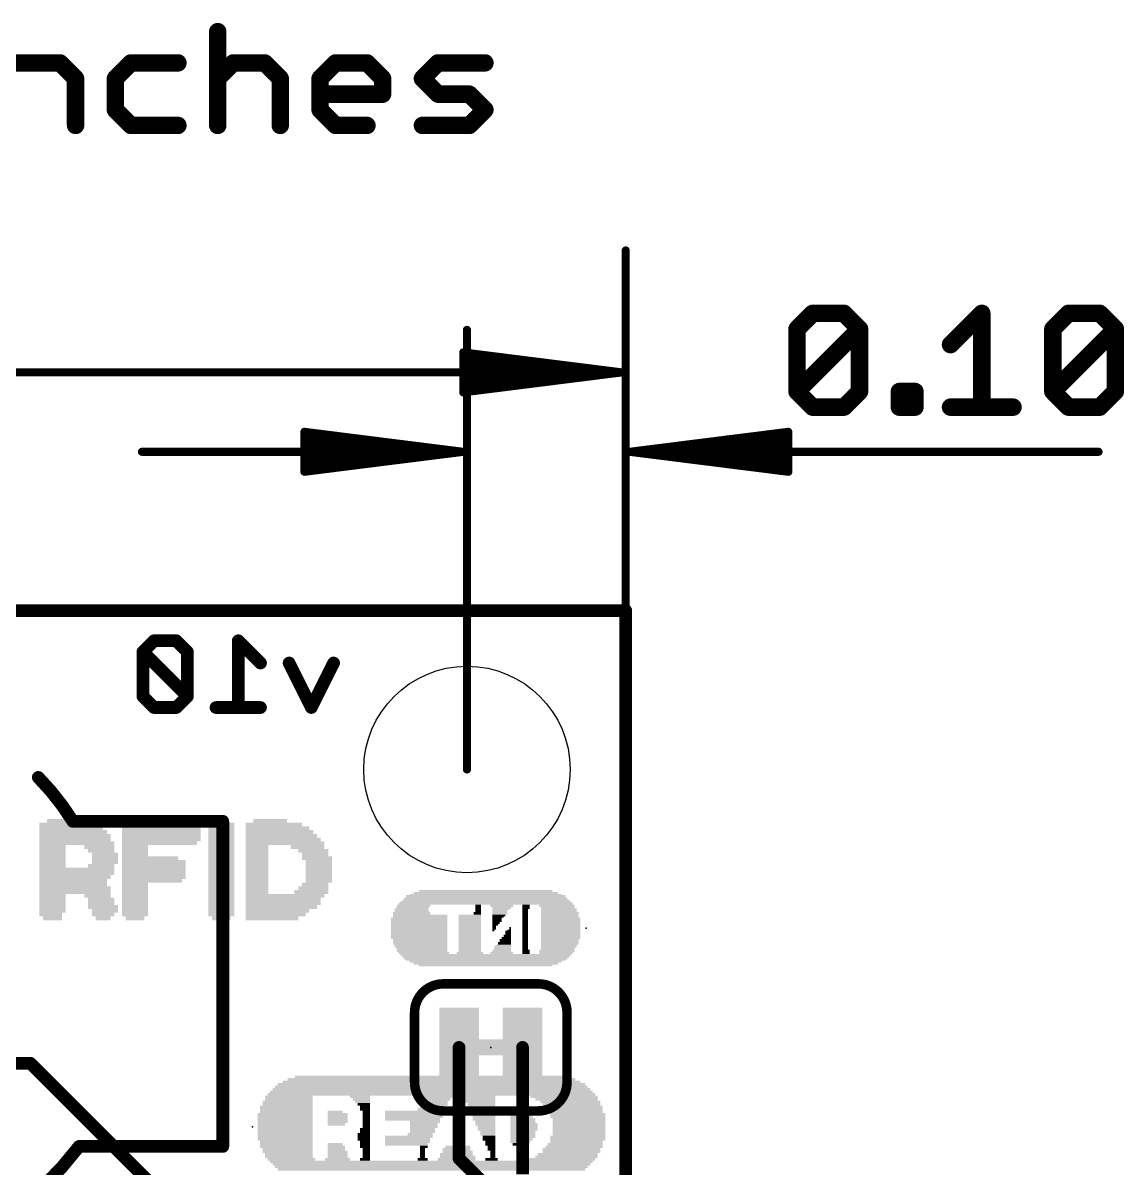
# Model space of a CAD drawing. Extents: x -29 to 78, y -11 to 40.
# Drawn here: x 15.76 to 33.37, y 21.56 to 39.88 of the extents above; entities that cross this region are included whole.
import ezdxf

# ---------------------------------------------------------------- set-up
doc = ezdxf.new("R2010")
doc.units = 0
for name, color, linetype in [('1', 12, 'CONTINUOUS'), ('16', 53, 'CONTINUOUS'), ('20', 53, 'CONTINUOUS'), ('21', 41, 'CONTINUOUS'), ('22', 40, 'CONTINUOUS'), ('23', 53, 'CONTINUOUS'), ('24', 53, 'CONTINUOUS'), ('47', 253, 'CONTINUOUS')]:
    doc.layers.add(name, color=color, linetype=linetype)

# ---------------------------------------------------------------- blocks, each defined once
blk = doc.blocks.new('RECT')
blk.add_solid([(-0.5, -0.5), (0.5, -0.5), (-0.5, 0.5), (0.5, 0.5)])

msp = doc.modelspace()

# ---------------------------------------------------------------- linework, layer by layer
at = {"layer": '1', "const_width": 0.2032}
for points in [[(0, 30.48), (25.4, 30.48)], [(25.4, 30.48), (25.4, 0)], [(15.875, 23.241), (13.927, 23.241)], [(20.066, 19.05), (15.875, 23.241)]]:
    msp.add_lwpolyline(points, dxfattribs=at)
at = {"layer": '1', "const_width": 0.1016}
for points in [[(25.4508, 30.48, 1), (25.3492, 30.48)], [(25.4, 30.4292, 1), (25.4, 30.5308)], [(15.9109, 23.2769, 1), (15.8391, 23.2051)], [(15.875, 23.1902, 1), (15.875, 23.2918)]]:
    msp.add_lwpolyline(points, format="xyb", dxfattribs=at)
at = {"layer": '16', "const_width": 0.2032}
for points in [[(0, 30.48), (25.4, 30.48)], [(25.4, 30.48), (25.4, 0)], [(17.8538, 29.9983), (17.6758, 29.8204)], [(18.2097, 29.9983), (17.8538, 29.9983)], [(18.3876, 29.8204), (18.2097, 29.9983)], [(19.557, 29.6424), (19.2011, 29.9983)], [(19.2011, 29.9983), (19.2011, 28.9306)], [(17.6758, 29.8204), (17.6758, 29.1086)], [(18.3876, 29.1086), (17.6758, 29.8204)], [(18.3876, 29.1086), (18.3876, 29.8204)], [(20.3705, 28.9306), (20.0146, 29.6424)], [(20.7264, 29.6424), (20.3705, 28.9306)], [(17.6758, 29.1086), (17.8538, 28.9306)], [(18.2097, 28.9306), (18.3876, 29.1086)], [(17.8538, 28.9306), (18.2097, 28.9306)], [(19.557, 28.9306), (18.8452, 28.9306)], [(22.733, 23.495), (22.733, 21.717)], [(23.749, 23.495), (23.749, 21.463)], [(22.733, 21.717), (24.257, 20.193)]]:
    msp.add_lwpolyline(points, dxfattribs=at)
at = {"layer": '16', "const_width": 0.1016}
for points in [[(25.4508, 30.48, 1), (25.3492, 30.48)], [(25.4, 30.4292, 1), (25.4, 30.5308)], [(17.8538, 30.0491, 1), (17.8538, 29.9475)], [(17.8897, 29.9624, 1), (17.8178, 30.0342)], [(18.2456, 30.0342, 1), (18.1737, 29.9624)], [(18.2097, 29.9475, 1), (18.2097, 30.0491)], [(19.237, 30.0342, 1), (19.1652, 29.9624)], [(19.2519, 29.9983, 1), (19.1503, 29.9983)], [(17.7266, 29.8204, 1), (17.625, 29.8204)], [(17.7117, 29.8563, 1), (17.6399, 29.7844)], [(17.6399, 29.8563, 1), (17.7117, 29.7844)], [(18.4384, 29.8204, 1), (18.3368, 29.8204)], [(18.3517, 29.7844, 1), (18.4235, 29.8563)], [(19.5211, 29.6065, 1), (19.5929, 29.6783)], [(20.06, 29.6651, 1), (19.9692, 29.6197)], [(20.7718, 29.6197, 1), (20.681, 29.6651)], [(17.7117, 29.1445, 1), (17.6399, 29.0726)], [(17.625, 29.1086, 1), (17.7266, 29.1086)], [(18.3368, 29.1086, 1), (18.4384, 29.1086)], [(18.4235, 29.0726, 1), (18.3517, 29.1445)], [(18.3517, 29.0726, 1), (18.4235, 29.1445)], [(17.8538, 28.9814, 1), (17.8538, 28.8798)], [(17.8178, 28.8947, 1), (17.8897, 28.9665)], [(18.1737, 28.9665, 1), (18.2456, 28.8947)], [(18.2097, 28.8798, 1), (18.2097, 28.9814)], [(18.8452, 28.9814, 1), (18.8452, 28.8798)], [(19.1503, 28.9306, 1), (19.2519, 28.9306)], [(19.557, 28.8798, 1), (19.557, 28.9814)], [(20.3251, 28.9533, 1), (20.4159, 28.9079)], [(20.3251, 28.9079, 1), (20.4159, 28.9533)], [(22.7838, 23.495, 1), (22.6822, 23.495)], [(23.7998, 23.495, 1), (23.6982, 23.495)], [(22.7689, 21.7529, 1), (22.6971, 21.6811)], [(22.6822, 21.717, 1), (22.7838, 21.717)]]:
    msp.add_lwpolyline(points, format="xyb", dxfattribs=at)
at = {"layer": '20', "const_width": 0.2032}
for points in [[(0, 30.48), (25.4, 30.48)], [(25.4, 30.48), (25.4, 0)]]:
    msp.add_lwpolyline(points, dxfattribs=at)
at = {"layer": '20', "const_width": 0.1016}
for points in [[(25.4508, 30.48, 1), (25.3492, 30.48)], [(25.4, 30.4292, 1), (25.4, 30.5308)]]:
    msp.add_lwpolyline(points, format="xyb", dxfattribs=at)
at = {"layer": '20'}
msp.add_circle((22.86, 27.94), 1.651, dxfattribs=at)
at = {"layer": '22'}
for points, const_width in [([(16.554, 27.111, 0.0564), (16.002, 27.813)], 0.2032), ([(16.0381, 27.8487, 1), (15.9659, 27.7773)], 0.1016), ([(16.554, 27.1618, 1), (16.554, 27.0602)], 0.1016), ([(16.5108, 27.0843, 1), (16.5972, 27.1377)], 0.1016), ([(19.0048, 27.111, 1), (18.9032, 27.111)], 0.1016), ([(18.954, 27.0602, 1), (18.954, 27.1618)], 0.1016), ([(22.479, 24.511, 0.4142), (22.0218, 24.0538)], 0.1524), ([(22.479, 24.5491, 1), (22.479, 24.4729)], 0.0762), ([(22.479, 24.4729, 1), (22.479, 24.5491)], 0.0762), ([(24.4602, 24.0538, 0.4142), (24.003, 24.511)], 0.1524), ([(24.003, 24.5491, 1), (24.003, 24.4729)], 0.0762), ([(24.003, 24.4729, 1), (24.003, 24.5491)], 0.0762), ([(22.0599, 24.0538, 1), (21.9837, 24.0538)], 0.0762), ([(21.9837, 24.0538, 1), (22.0599, 24.0538)], 0.0762), ([(24.4983, 24.0538, 1), (24.4221, 24.0538)], 0.0762), ([(24.4221, 24.0538, 1), (24.4983, 24.0538)], 0.0762), ([(22.0218, 22.9362, 0.4142), (22.479, 22.479)], 0.1524), ([(22.0599, 22.9362, 1), (21.9837, 22.9362)], 0.0762), ([(21.9837, 22.9362, 1), (22.0599, 22.9362)], 0.0762), ([(24.003, 22.479, 0.4142), (24.4602, 22.9362)], 0.1524), ([(24.4983, 22.9362, 1), (24.4221, 22.9362)], 0.0762), ([(24.4221, 22.9362, 1), (24.4983, 22.9362)], 0.0762), ([(22.479, 22.5171, 1), (22.479, 22.4409)], 0.0762), ([(22.479, 22.4409, 1), (22.479, 22.5171)], 0.0762), ([(24.003, 22.5171, 1), (24.003, 22.4409)], 0.0762), ([(24.003, 22.4409, 1), (24.003, 22.5171)], 0.0762), ([(14.554, 20.311, 0.1388), (16.654, 21.911)], 0.2032), ([(16.654, 21.9618, 1), (16.654, 21.8602)], 0.1016), ([(16.6946, 21.8805, 1), (16.6134, 21.9415)], 0.1016), ([(18.954, 21.8602, 1), (18.954, 21.9618)], 0.1016), ([(18.9032, 21.911, 1), (19.0048, 21.911)], 0.1016)]:
    msp.add_lwpolyline(points, format="xyb", dxfattribs=dict(at, const_width=const_width))
for points, const_width in [([(18.954, 27.111), (16.554, 27.111)], 0.2032), ([(18.954, 27.111), (18.954, 21.911)], 0.2032), ([(24.003, 24.511), (22.479, 24.511)], 0.1524), ([(22.0218, 24.0538), (22.0218, 22.9362)], 0.1524), ([(24.4602, 24.0538), (24.4602, 22.9362)], 0.1524), ([(22.479, 22.479), (24.003, 22.479)], 0.1524), ([(18.954, 21.911), (16.654, 21.911)], 0.2032)]:
    msp.add_lwpolyline(points, dxfattribs=dict(at, const_width=const_width))
at = {"layer": '23'}
for p in [(22.86, 27.94), (19.431, 22.225)]:
    msp.add_point(p, dxfattribs=at)
at = {"layer": '24'}
for p in [(24.765, 25.4), (23.241, 23.495)]:
    msp.add_point(p, dxfattribs=at)
at = {"layer": '47'}
for points, const_width in [([(18.8727, 39.7396), (18.8727, 38.2397)], 0.2794), ([(15.5984, 39.2396), (16.3483, 39.2396)], 0.2794), ([(16.3483, 39.2396), (16.5983, 38.9896)], 0.2794), ([(17.4855, 39.2396), (17.2355, 38.9896)], 0.2794), ([(18.2355, 39.2396), (17.4855, 39.2396)], 0.2794), ([(18.8727, 38.9896), (19.1227, 39.2396)], 0.2794), ([(19.1227, 39.2396), (19.6226, 39.2396)], 0.2794), ([(19.6226, 39.2396), (19.8726, 38.9896)], 0.2794), ([(20.5099, 38.9896), (20.7598, 39.2396)], 0.2794), ([(20.7598, 39.2396), (21.2598, 39.2396)], 0.2794), ([(21.2598, 39.2396), (21.5098, 38.9896)], 0.2794), ([(22.147, 38.9896), (22.397, 39.2396)], 0.2794), ([(22.397, 39.2396), (23.1469, 39.2396)], 0.2794), ([(16.5983, 38.9896), (16.5983, 38.2397)], 0.2794), ([(17.2355, 38.9896), (17.2355, 38.4897)], 0.2794), ([(19.8726, 38.9896), (19.8726, 38.2397)], 0.2794), ([(20.5099, 38.4897), (20.5099, 38.9896)], 0.2794), ([(21.5098, 38.9896), (21.5098, 38.7397)], 0.2794), ([(22.397, 38.7397), (22.147, 38.9896)], 0.2794), ([(21.5098, 38.7397), (20.5099, 38.7397)], 0.2794), ([(22.897, 38.7397), (22.397, 38.7397)], 0.2794), ([(23.1469, 38.4897), (22.897, 38.7397)], 0.2794), ([(17.2355, 38.4897), (17.4855, 38.2397)], 0.2794), ([(20.7598, 38.2397), (20.5099, 38.4897)], 0.2794), ([(22.897, 38.2397), (23.1469, 38.4897)], 0.2794), ([(17.4855, 38.2397), (18.2355, 38.2397)], 0.2794), ([(21.2598, 38.2397), (20.7598, 38.2397)], 0.2794), ([(22.147, 38.2397), (22.897, 38.2397)], 0.2794), ([(25.4, 30.48), (25.4, 36.24)], 0.13), ([(28.1397, 34.9841), (28.3897, 35.2341)], 0.2794), ([(28.3897, 35.2341), (28.8896, 35.2341)], 0.2794), ([(28.8896, 35.2341), (29.1396, 34.9841)], 0.2794), ([(30.5954, 34.7341), (31.0954, 35.2341)], 0.2794), ([(31.0954, 35.2341), (31.0954, 33.7342)], 0.2794), ([(32.2326, 34.9841), (32.4826, 35.2341)], 0.2794), ([(32.4826, 35.2341), (32.9825, 35.2341)], 0.2794), ([(32.9825, 35.2341), (33.2325, 34.9841)], 0.2794), ([(22.86, 27.94), (22.86, 34.97)], 0.13), ([(25.4, 27.94), (25.4, 34.97)], 0.13), ([(28.1397, 33.9842), (28.1397, 34.9841)], 0.2794), ([(28.1397, 33.9842), (29.1396, 34.9841)], 0.2794), ([(29.1396, 34.9841), (29.1396, 33.9842)], 0.2794), ([(32.2326, 33.9842), (32.2326, 34.9841)], 0.2794), ([(32.2326, 33.9842), (33.2325, 34.9841)], 0.2794), ([(33.2325, 34.9841), (33.2325, 33.9842)], 0.2794), ([(25.335, 34.29), (22.8, 34.6092)], 0.13), ([(22.8, 34.6092), (22.8, 33.9708)], 0.13), ([(25.335, 34.29), (22.8, 34.55)], 0.13), ([(25.335, 34.29), (22.8, 34.42)], 0.13), ([(25.335, 34.29), (0.065, 34.29)], 0.13), ([(22.8, 33.9708), (25.335, 34.29)], 0.13), ([(22.8, 34.16), (25.335, 34.29)], 0.13), ([(22.8, 34.03), (25.335, 34.29)], 0.13), ([(28.3897, 33.7342), (28.1397, 33.9842)], 0.2794), ([(29.1396, 33.9842), (28.8896, 33.7342)], 0.2794), ([(29.7769, 33.7342), (29.7769, 33.9842)], 0.2794), ([(29.7769, 33.9842), (30.0268, 33.9842)], 0.2794), ([(30.0268, 33.9842), (30.0268, 33.7342)], 0.2794), ([(32.4826, 33.7342), (32.2326, 33.9842)], 0.2794), ([(33.2325, 33.9842), (32.9825, 33.7342)], 0.2794), ([(28.8896, 33.7342), (28.3897, 33.7342)], 0.2794), ([(30.0268, 33.7342), (29.7769, 33.7342)], 0.2794), ([(30.5954, 33.7342), (31.5954, 33.7342)], 0.2794), ([(32.9825, 33.7342), (32.4826, 33.7342)], 0.2794), ([(22.795, 33.02), (20.26, 33.3392)], 0.13), ([(20.26, 33.3392), (20.26, 32.7008)], 0.13), ([(22.795, 33.02), (20.26, 33.28)], 0.13), ([(25.465, 33.02), (28, 33.3392)], 0.13), ([(25.465, 33.02), (28, 33.28)], 0.13), ([(28, 33.3392), (28, 32.7008)], 0.13), ([(22.795, 33.02), (20.26, 33.15)], 0.13), ([(25.465, 33.02), (28, 33.15)], 0.13), ([(22.795, 33.02), (17.66, 33.02)], 0.13), ([(20.26, 32.7008), (22.795, 33.02)], 0.13), ([(20.26, 32.89), (22.795, 33.02)], 0.13), ([(20.26, 32.76), (22.795, 33.02)], 0.13), ([(25.465, 33.02), (32.9628, 33.02)], 0.13), ([(28, 32.7008), (25.465, 33.02)], 0.13), ([(28, 32.89), (25.465, 33.02)], 0.13), ([(28, 32.76), (25.465, 33.02)], 0.13)]:
    msp.add_lwpolyline(points, dxfattribs=dict(at, const_width=const_width))
for points, const_width in [([(18.9426, 39.7396, 1), (18.8029, 39.7396)], 0.1397), ([(16.3977, 39.289, 1), (16.2989, 39.1902)], 0.1397), ([(16.3483, 39.1698, 1), (16.3483, 39.3095)], 0.1397), ([(17.4855, 39.3095, 1), (17.4855, 39.1698)], 0.1397), ([(17.5349, 39.1902, 1), (17.4361, 39.289)], 0.1397), ([(18.2355, 39.1698, 1), (18.2355, 39.3095)], 0.1397), ([(19.1227, 39.3095, 1), (19.1227, 39.1698)], 0.1397), ([(19.1721, 39.1902, 1), (19.0733, 39.289)], 0.1397), ([(19.672, 39.289, 1), (19.5732, 39.1902)], 0.1397), ([(19.6226, 39.1698, 1), (19.6226, 39.3095)], 0.1397), ([(20.7598, 39.3095, 1), (20.7598, 39.1698)], 0.1397), ([(20.8092, 39.1902, 1), (20.7104, 39.289)], 0.1397), ([(21.3092, 39.289, 1), (21.2104, 39.1902)], 0.1397), ([(21.2598, 39.1698, 1), (21.2598, 39.3095)], 0.1397), ([(22.397, 39.3095, 1), (22.397, 39.1698)], 0.1397), ([(22.4464, 39.1902, 1), (22.3476, 39.289)], 0.1397), ([(23.1469, 39.1698, 1), (23.1469, 39.3095)], 0.1397), ([(16.6682, 38.9896, 1), (16.5285, 38.9896)], 0.1397), ([(16.5489, 38.9402, 1), (16.6477, 39.039)], 0.1397), ([(17.3054, 38.9896, 1), (17.1657, 38.9896)], 0.1397), ([(17.1862, 39.039, 1), (17.2849, 38.9402)], 0.1397), ([(18.8233, 39.039, 1), (18.9221, 38.9402)], 0.1397), ([(19.9425, 38.9896, 1), (19.8028, 38.9896)], 0.1397), ([(19.8232, 38.9402, 1), (19.922, 39.039)], 0.1397), ([(20.5797, 38.9896, 1), (20.44, 38.9896)], 0.1397), ([(20.4605, 39.039, 1), (20.5592, 38.9402)], 0.1397), ([(21.5796, 38.9896, 1), (21.4399, 38.9896)], 0.1397), ([(21.4604, 38.9402, 1), (21.5592, 39.039)], 0.1397), ([(22.1964, 39.039, 1), (22.0976, 38.9402)], 0.1397), ([(22.0976, 39.039, 1), (22.1964, 38.9402)], 0.1397), ([(20.5099, 38.8095, 1), (20.5099, 38.6698)], 0.1397), ([(21.5098, 38.6698, 1), (21.5098, 38.8095)], 0.1397), ([(22.397, 38.8095, 1), (22.397, 38.6698)], 0.1397), ([(22.3476, 38.6903, 1), (22.4464, 38.7891)], 0.1397), ([(22.9463, 38.7891, 1), (22.8476, 38.6903)], 0.1397), ([(22.897, 38.6698, 1), (22.897, 38.8095)], 0.1397), ([(21.4399, 38.7397, 1), (21.5796, 38.7397)], 0.1397), ([(17.2849, 38.5391, 1), (17.1862, 38.4403)], 0.1397), ([(17.1657, 38.4897, 1), (17.3054, 38.4897)], 0.1397), ([(20.5592, 38.5391, 1), (20.4605, 38.4403)], 0.1397), ([(20.44, 38.4897, 1), (20.5797, 38.4897)], 0.1397), ([(23.1963, 38.4403, 1), (23.0975, 38.5391)], 0.1397), ([(23.0975, 38.4403, 1), (23.1963, 38.5391)], 0.1397), ([(16.5285, 38.2397, 1), (16.6682, 38.2397)], 0.1397), ([(17.4855, 38.3096, 1), (17.4855, 38.1698)], 0.1397), ([(17.4361, 38.1903, 1), (17.5349, 38.2891)], 0.1397), ([(18.2355, 38.1698, 1), (18.2355, 38.3096)], 0.1397), ([(18.8029, 38.2397, 1), (18.9426, 38.2397)], 0.1397), ([(19.8028, 38.2397, 1), (19.9425, 38.2397)], 0.1397), ([(20.7598, 38.3096, 1), (20.7598, 38.1698)], 0.1397), ([(20.7104, 38.1903, 1), (20.8092, 38.2891)], 0.1397), ([(21.2598, 38.1698, 1), (21.2598, 38.3096)], 0.1397), ([(22.147, 38.3096, 1), (22.147, 38.1698)], 0.1397), ([(22.8476, 38.2891, 1), (22.9463, 38.1903)], 0.1397), ([(22.897, 38.1698, 1), (22.897, 38.3096)], 0.1397), ([(25.4325, 36.24, 1), (25.3675, 36.24)], 0.065), ([(28.3897, 35.3039, 1), (28.3897, 35.1642)], 0.1397), ([(28.4391, 35.1847, 1), (28.3403, 35.2835)], 0.1397), ([(28.939, 35.2835, 1), (28.8402, 35.1847)], 0.1397), ([(28.8896, 35.1642, 1), (28.8896, 35.3039)], 0.1397), ([(31.1652, 35.2341, 1), (31.0255, 35.2341)], 0.1397), ([(31.1448, 35.1847, 1), (31.046, 35.2835)], 0.1397), ([(32.4826, 35.3039, 1), (32.4826, 35.1642)], 0.1397), ([(32.532, 35.1847, 1), (32.4332, 35.2835)], 0.1397), ([(33.0319, 35.2835, 1), (32.9331, 35.1847)], 0.1397), ([(32.9825, 35.1642, 1), (32.9825, 35.3039)], 0.1397), ([(22.8925, 34.97, 1), (22.8275, 34.97)], 0.065), ([(25.4325, 34.97, 1), (25.3675, 34.97)], 0.065), ([(28.0903, 35.0335, 1), (28.1891, 34.9347)], 0.1397), ([(28.2096, 34.9841, 1), (28.0699, 34.9841)], 0.1397), ([(29.2095, 34.9841, 1), (29.0698, 34.9841)], 0.1397), ([(29.189, 34.9347, 1), (29.0902, 35.0335)], 0.1397), ([(29.0902, 34.9347, 1), (29.189, 35.0335)], 0.1397), ([(32.3024, 34.9841, 1), (32.1627, 34.9841)], 0.1397), ([(32.1832, 35.0335, 1), (32.282, 34.9347)], 0.1397), ([(33.3024, 34.9841, 1), (33.1627, 34.9841)], 0.1397), ([(33.2819, 34.9347, 1), (33.1831, 35.0335)], 0.1397), ([(33.1831, 34.9347, 1), (33.2819, 35.0335)], 0.1397), ([(30.546, 34.7835, 1), (30.6448, 34.6847)], 0.1397), ([(22.8041, 34.6415, 1), (22.7959, 34.577)], 0.065), ([(22.8325, 34.6092, 1), (22.7675, 34.6092)], 0.065), ([(22.8033, 34.5823, 1), (22.7967, 34.5177)], 0.065), ([(22.8017, 34.4525, 1), (22.7983, 34.3875)], 0.065), ([(25.3391, 34.2578, 1), (25.3309, 34.3222)], 0.065), ([(25.3309, 34.2578, 1), (25.3391, 34.3222)], 0.065), ([(25.3383, 34.2577, 1), (25.3317, 34.3223)], 0.065), ([(25.3317, 34.2577, 1), (25.3383, 34.3223)], 0.065), ([(25.3333, 34.2575, 1), (25.3367, 34.3225)], 0.065), ([(25.3367, 34.2575, 1), (25.3333, 34.3225)], 0.065), ([(25.335, 34.2575, 1), (25.335, 34.3225)], 0.065), ([(22.7983, 34.1925, 1), (22.8017, 34.1275)], 0.065), ([(22.7967, 34.0623, 1), (22.8033, 33.9977)], 0.065), ([(28.1891, 34.0336, 1), (28.0903, 33.9348)], 0.1397), ([(28.0903, 34.0336, 1), (28.1891, 33.9348)], 0.1397), ([(29.189, 33.9348, 1), (29.0902, 34.0336)], 0.1397), ([(29.8467, 33.9842, 1), (29.707, 33.9842)], 0.1397), ([(29.7769, 34.054, 1), (29.7769, 33.9143)], 0.1397), ([(30.0967, 33.9842, 1), (29.957, 33.9842)], 0.1397), ([(30.0268, 33.9143, 1), (30.0268, 34.054)], 0.1397), ([(32.282, 34.0336, 1), (32.1832, 33.9348)], 0.1397), ([(32.1832, 34.0336, 1), (32.282, 33.9348)], 0.1397), ([(33.2819, 33.9348, 1), (33.1831, 34.0336)], 0.1397), ([(22.7959, 34.003, 1), (22.8041, 33.9385)], 0.065), ([(22.7675, 33.9708, 1), (22.8325, 33.9708)], 0.065), ([(28.0699, 33.9842, 1), (28.2096, 33.9842)], 0.1397), ([(29.0698, 33.9842, 1), (29.2095, 33.9842)], 0.1397), ([(32.1627, 33.9842, 1), (32.3024, 33.9842)], 0.1397), ([(33.1627, 33.9842, 1), (33.3024, 33.9842)], 0.1397), ([(28.3897, 33.8041, 1), (28.3897, 33.6643)], 0.1397), ([(28.3403, 33.6848, 1), (28.4391, 33.7836)], 0.1397), ([(28.8402, 33.7836, 1), (28.939, 33.6848)], 0.1397), ([(28.8896, 33.6643, 1), (28.8896, 33.8041)], 0.1397), ([(29.7769, 33.8041, 1), (29.7769, 33.6643)], 0.1397), ([(29.707, 33.7342, 1), (29.8467, 33.7342)], 0.1397), ([(29.957, 33.7342, 1), (30.0967, 33.7342)], 0.1397), ([(30.0268, 33.6643, 1), (30.0268, 33.8041)], 0.1397), ([(30.5954, 33.8041, 1), (30.5954, 33.6643)], 0.1397), ([(31.0255, 33.7342, 1), (31.1652, 33.7342)], 0.1397), ([(31.5954, 33.6643, 1), (31.5954, 33.8041)], 0.1397), ([(32.4826, 33.8041, 1), (32.4826, 33.6643)], 0.1397), ([(32.4332, 33.6848, 1), (32.532, 33.7836)], 0.1397), ([(32.9331, 33.7836, 1), (33.0319, 33.6848)], 0.1397), ([(32.9825, 33.6643, 1), (32.9825, 33.8041)], 0.1397), ([(20.2641, 33.3715, 1), (20.2559, 33.307)], 0.065), ([(20.2925, 33.3392, 1), (20.2275, 33.3392)], 0.065), ([(20.2633, 33.3123, 1), (20.2567, 33.2477)], 0.065), ([(28.0325, 33.3392, 1), (27.9675, 33.3392)], 0.065), ([(28.0041, 33.307, 1), (27.9959, 33.3715)], 0.065), ([(28.0033, 33.2477, 1), (27.9967, 33.3123)], 0.065), ([(20.2617, 33.1825, 1), (20.2583, 33.1175)], 0.065), ([(28.0017, 33.1175, 1), (27.9983, 33.1825)], 0.065), ([(17.66, 33.0525, 1), (17.66, 32.9875)], 0.065), ([(22.7991, 32.9878, 1), (22.7909, 33.0522)], 0.065), ([(22.7909, 32.9878, 1), (22.7991, 33.0522)], 0.065), ([(22.7983, 32.9877, 1), (22.7917, 33.0523)], 0.065), ([(22.7917, 32.9877, 1), (22.7983, 33.0523)], 0.065), ([(22.7933, 32.9875, 1), (22.7967, 33.0525)], 0.065), ([(22.7967, 32.9875, 1), (22.7933, 33.0525)], 0.065), ([(22.795, 32.9875, 1), (22.795, 33.0525)], 0.065), ([(25.465, 33.0525, 1), (25.465, 32.9875)], 0.065), ([(25.4691, 33.0522, 1), (25.4609, 32.9878)], 0.065), ([(25.4633, 33.0525, 1), (25.4667, 32.9875)], 0.065), ([(25.4667, 33.0525, 1), (25.4633, 32.9875)], 0.065), ([(25.4683, 33.0523, 1), (25.4617, 32.9877)], 0.065), ([(25.4617, 33.0523, 1), (25.4683, 32.9877)], 0.065), ([(25.4609, 33.0522, 1), (25.4691, 32.9878)], 0.065), ([(32.9628, 32.9875, 1), (32.9628, 33.0525)], 0.065), ([(20.2583, 32.9225, 1), (20.2617, 32.8575)], 0.065), ([(20.2567, 32.7923, 1), (20.2633, 32.7277)], 0.065), ([(27.9967, 32.7277, 1), (28.0033, 32.7923)], 0.065), ([(27.9983, 32.8575, 1), (28.0017, 32.9225)], 0.065), ([(20.2559, 32.733, 1), (20.2641, 32.6685)], 0.065), ([(20.2275, 32.7008, 1), (20.2925, 32.7008)], 0.065), ([(27.9675, 32.7008, 1), (28.0325, 32.7008)], 0.065), ([(27.9959, 32.6685, 1), (28.0041, 32.733)], 0.065), ([(25.3675, 30.48, 1), (25.4325, 30.48)], 0.065), ([(22.8275, 27.94, 1), (22.8925, 27.94)], 0.065), ([(25.3675, 27.94, 1), (25.4325, 27.94)], 0.065)]:
    msp.add_lwpolyline(points, format="xyb", dxfattribs=dict(at, const_width=const_width))

# ---------------------------------------------------------------- block references
at = {"layer": '16'}
for p, xscale, yscale in [((22.733, 23.495), 0.635, 1.27), ((23.749, 23.495), 0.635, 1.27), ((23.241, 23.495), 0.4064, 0.254)]:
    msp.add_blockref('RECT', p, dxfattribs=dict(at, xscale=xscale, yscale=yscale))
at = {"layer": '21'}
for p, xscale, yscale in [((16.4396, 27.1198), 0.6, 0.06), ((17.9996, 27.1198), 0.96, 0.06), ((18.9296, 27.1198), 0.06, 0.06), ((19.7096, 27.1198), 0.54, 0.06), ((16.4696, 27.0598), 0.9, 0.06), ((16.5296, 26.9998), 1.02, 0.06), ((16.5596, 26.9398), 1.08, 0.06), ((17.9696, 26.9998), 1.26, 0.06), ((17.9696, 26.9398), 1.26, 0.06), ((17.9996, 27.0598), 1.2, 0.06), ((18.9296, 26.9998), 0.42, 0.06), ((18.9296, 26.9398), 0.42, 0.06), ((18.9596, 27.0598), 0.36, 0.06), ((19.7696, 27.0598), 0.9, 0.06), ((19.8296, 26.9998), 1.02, 0.06), ((19.8596, 26.9398), 1.08, 0.06), ((16.5896, 26.8798), 1.14, 0.06), ((16.5896, 26.8198), 1.14, 0.06), ((16.6196, 26.7598), 1.2, 0.06), ((17.9696, 26.8798), 1.26, 0.06), ((17.9696, 26.8198), 1.26, 0.06), ((17.9396, 26.7598), 1.2, 0.06), ((18.9296, 26.8798), 0.42, 0.06), ((18.9296, 26.8198), 0.42, 0.06), ((18.9296, 26.7598), 0.42, 0.06), ((19.8896, 26.8798), 1.14, 0.06), ((19.9196, 26.8198), 1.2, 0.06), ((19.9496, 26.7598), 1.26, 0.06), ((16.2296, 26.6998), 0.42, 0.06), ((16.2296, 26.6398), 0.42, 0.06), ((16.2296, 26.5798), 0.42, 0.06), ((16.9796, 26.6998), 0.48, 0.06), ((17.0096, 26.6398), 0.42, 0.06), ((17.0696, 26.5798), 0.42, 0.06), ((17.5496, 26.6998), 0.42, 0.06), ((17.5496, 26.6398), 0.42, 0.06), ((17.5496, 26.5798), 0.42, 0.06), ((18.9296, 26.6998), 0.42, 0.06), ((18.9296, 26.6398), 0.42, 0.06), ((18.9296, 26.5798), 0.42, 0.06), ((19.4996, 26.6998), 0.36, 0.06), ((19.4996, 26.6398), 0.36, 0.06), ((19.4996, 26.5798), 0.36, 0.06), ((20.3096, 26.6998), 0.54, 0.06), ((20.3996, 26.6398), 0.48, 0.06), ((20.4296, 26.5798), 0.42, 0.06), ((16.2296, 26.5198), 0.42, 0.06), ((16.2296, 26.4598), 0.42, 0.06), ((16.2296, 26.3998), 0.42, 0.06), ((17.0096, 26.3998), 0.42, 0.06), ((17.0696, 26.5198), 0.42, 0.06), ((17.0696, 26.4598), 0.42, 0.06), ((17.7896, 26.5198), 0.9, 0.06), ((17.8496, 26.4598), 1.02, 0.06), ((17.8496, 26.3998), 1.02, 0.06), ((18.9296, 26.5198), 0.42, 0.06), ((18.9296, 26.4598), 0.42, 0.06), ((18.9296, 26.3998), 0.42, 0.06), ((19.4996, 26.5198), 0.36, 0.06), ((19.4996, 26.4598), 0.36, 0.06), ((19.4996, 26.3998), 0.36, 0.06), ((20.4596, 26.5198), 0.48, 0.06), ((20.4896, 26.4598), 0.42, 0.06), ((20.4896, 26.3998), 0.42, 0.06), ((16.6196, 26.3398), 1.2, 0.06), ((16.6196, 26.2798), 1.2, 0.06), ((16.5896, 26.2198), 1.14, 0.06), ((16.5596, 26.1598), 1.08, 0.06), ((17.8496, 26.3398), 1.02, 0.06), ((17.8496, 26.2798), 1.02, 0.06), ((17.8496, 26.2198), 1.02, 0.06), ((17.8196, 26.1598), 0.96, 0.06), ((18.9296, 26.3398), 0.42, 0.06), ((18.9296, 26.2798), 0.42, 0.06), ((18.9296, 26.2198), 0.42, 0.06), ((18.9296, 26.1598), 0.42, 0.06), ((19.4996, 26.3398), 0.36, 0.06), ((19.4996, 26.2798), 0.36, 0.06), ((19.4996, 26.2198), 0.36, 0.06), ((19.4996, 26.1598), 0.36, 0.06), ((20.4896, 26.3398), 0.42, 0.06), ((20.4896, 26.2798), 0.42, 0.06), ((20.4896, 26.2198), 0.42, 0.06), ((20.4896, 26.1598), 0.42, 0.06), ((16.5596, 26.0998), 1.08, 0.06), ((16.5896, 26.0398), 1.14, 0.06), ((16.5896, 25.9798), 1.14, 0.06), ((17.5496, 26.0998), 0.42, 0.06), ((17.5496, 26.0398), 0.42, 0.06), ((17.5496, 25.9798), 0.42, 0.06), ((18.9296, 26.0998), 0.42, 0.06), ((18.9296, 26.0398), 0.42, 0.06), ((18.9296, 25.9798), 0.42, 0.06), ((19.4996, 26.0998), 0.36, 0.06), ((19.4996, 26.0398), 0.36, 0.06), ((19.4996, 25.9798), 0.36, 0.06), ((20.3696, 25.9798), 0.54, 0.06), ((20.3996, 26.0398), 0.48, 0.06), ((20.4296, 26.0998), 0.42, 0.06), ((16.2296, 25.9198), 0.42, 0.06), ((16.2296, 25.8598), 0.42, 0.06), ((16.2296, 25.7998), 0.42, 0.06), ((16.9496, 25.9198), 0.42, 0.06), ((17.0096, 25.8598), 0.42, 0.06), ((17.0096, 25.7998), 0.42, 0.06), ((17.5496, 25.9198), 0.42, 0.06), ((17.5496, 25.8598), 0.42, 0.06), ((17.5496, 25.7998), 0.42, 0.06), ((18.9296, 25.9198), 0.42, 0.06), ((18.9296, 25.8598), 0.42, 0.06), ((18.9296, 25.7998), 0.42, 0.06), ((19.9496, 25.9198), 1.26, 0.06), ((19.9196, 25.8598), 1.2, 0.06), ((19.9196, 25.7998), 1.2, 0.06), ((16.2296, 25.7398), 0.42, 0.06), ((16.2296, 25.6798), 0.42, 0.06), ((16.1996, 25.6198), 0.36, 0.06), ((17.0396, 25.7398), 0.48, 0.06), ((17.0696, 25.6798), 0.42, 0.06), ((17.0396, 25.6198), 0.36, 0.06), ((17.5496, 25.7398), 0.42, 0.06), ((17.5496, 25.6798), 0.42, 0.06), ((17.5496, 25.6198), 0.42, 0.06), ((18.9296, 25.7398), 0.42, 0.06), ((18.9296, 25.6798), 0.42, 0.06), ((18.9296, 25.6198), 0.42, 0.06), ((19.8896, 25.7398), 1.14, 0.06), ((19.8296, 25.6798), 1.02, 0.06), ((19.7996, 25.6198), 0.96, 0.06), ((16.2296, 25.5598), 0.3, 0.06), ((17.0396, 25.5598), 0.24, 0.06), ((17.5496, 25.5598), 0.3, 0.06), ((18.9296, 25.5598), 0.3, 0.06), ((19.7396, 25.5598), 0.84, 0.06), ((22.291, 22.905), 4.92, 0.04), ((22.291, 22.945), 4.76, 0.04), ((22.291, 22.985), 4.6, 0.04), ((22.291, 23.025), 4.36, 0.04), ((20.011, 22.705), 0.76, 0.04), ((22.291, 22.745), 5.24, 0.04), ((22.291, 22.785), 5.16, 0.04), ((22.291, 22.825), 5.08, 0.04), ((22.291, 22.865), 5, 0.04), ((21.151, 22.705), 0.32, 0.04), ((22.371, 22.705), 0.52, 0.04), ((23.051, 22.705), 0.52, 0.04), ((24.411, 22.705), 1.08, 0.04), ((19.971, 22.545), 0.84, 0.04), ((19.991, 22.625), 0.8, 0.04), ((19.991, 22.585), 0.8, 0.04), ((20.011, 22.665), 0.76, 0.04), ((21.171, 22.665), 0.28, 0.04), ((21.191, 22.625), 0.24, 0.04), ((21.211, 22.585), 0.2, 0.04), ((21.231, 22.545), 0.16, 0.04), ((22.351, 22.665), 0.48, 0.04), ((22.331, 22.625), 0.44, 0.04), ((22.331, 22.585), 0.44, 0.04), ((22.311, 22.545), 0.4, 0.04), ((23.071, 22.665), 0.48, 0.04), ((23.071, 22.625), 0.48, 0.04), ((23.091, 22.585), 0.44, 0.04), ((23.091, 22.545), 0.44, 0.04), ((24.511, 22.625), 0.96, 0.04), ((24.531, 22.585), 0.92, 0.04), ((24.571, 22.545), 0.92, 0.04), ((19.951, 22.425), 0.88, 0.04), ((19.951, 22.385), 0.88, 0.04), ((19.951, 22.345), 0.88, 0.04), ((19.971, 22.505), 0.84, 0.04), ((19.971, 22.465), 0.84, 0.04), ((20.751, 22.465), 0.24, 0.04), ((20.791, 22.425), 0.32, 0.04), ((20.791, 22.385), 0.32, 0.04), ((20.791, 22.345), 0.32, 0.04), ((21.231, 22.505), 0.16, 0.04), ((21.251, 22.465), 0.12, 0.04), ((21.251, 22.425), 0.12, 0.04), ((21.251, 22.385), 0.12, 0.04), ((21.251, 22.345), 0.12, 0.04), ((22.031, 22.465), 0.96, 0.04), ((22.011, 22.425), 0.92, 0.04), ((22.011, 22.385), 0.92, 0.04), ((21.991, 22.345), 0.88, 0.04), ((22.291, 22.505), 0.44, 0.04), ((23.111, 22.505), 0.4, 0.04), ((23.111, 22.465), 0.4, 0.04), ((23.111, 22.425), 0.4, 0.04), ((23.131, 22.385), 0.36, 0.04), ((23.131, 22.345), 0.36, 0.04), ((23.671, 22.465), 0.24, 0.04), ((23.711, 22.425), 0.32, 0.04), ((23.731, 22.385), 0.36, 0.04), ((23.751, 22.345), 0.4, 0.04), ((24.591, 22.505), 0.88, 0.04), ((24.591, 22.465), 0.88, 0.04), ((24.631, 22.425), 0.88, 0.04), ((24.631, 22.385), 0.88, 0.04), ((24.651, 22.345), 0.84, 0.04), ((19.951, 22.305), 0.88, 0.04), ((19.951, 22.265), 0.88, 0.04), ((19.951, 22.225), 0.88, 0.04), ((19.951, 22.185), 0.88, 0.04), ((19.951, 22.145), 0.88, 0.04), ((20.791, 22.305), 0.32, 0.04), ((20.771, 22.265), 0.28, 0.04), ((21.231, 22.185), 0.16, 0.04), ((21.231, 22.145), 0.16, 0.04), ((21.251, 22.305), 0.12, 0.04), ((21.251, 22.265), 0.12, 0.04), ((21.251, 22.225), 0.12, 0.04), ((22.191, 22.305), 0.48, 0.04), ((22.171, 22.265), 0.44, 0.04), ((22.171, 22.225), 0.44, 0.04), ((22.151, 22.185), 0.4, 0.04), ((22.151, 22.145), 0.4, 0.04), ((22.691, 22.185), 0.12, 0.04), ((22.711, 22.145), 0.16, 0.04), ((22.711, 22.265), 0.08, 0.04), ((22.711, 22.225), 0.08, 0.04), ((23.151, 22.305), 0.32, 0.04), ((23.151, 22.265), 0.32, 0.04), ((23.171, 22.225), 0.28, 0.04), ((23.171, 22.185), 0.28, 0.04), ((23.191, 22.145), 0.24, 0.04), ((23.751, 22.305), 0.4, 0.04), ((23.771, 22.265), 0.44, 0.04), ((23.771, 22.225), 0.44, 0.04), ((23.771, 22.185), 0.44, 0.04), ((23.751, 22.145), 0.4, 0.04), ((24.651, 22.305), 0.84, 0.04), ((24.651, 22.265), 0.84, 0.04), ((24.651, 22.225), 0.84, 0.04), ((24.651, 22.185), 0.84, 0.04), ((24.651, 22.145), 0.84, 0.04), ((19.951, 22.105), 0.88, 0.04), ((19.951, 22.065), 0.88, 0.04), ((19.951, 22.025), 0.88, 0.04), ((19.971, 21.985), 0.84, 0.04), ((21.211, 22.105), 0.2, 0.04), ((21.211, 22.065), 0.2, 0.04), ((21.211, 22.025), 0.2, 0.04), ((21.231, 21.985), 0.16, 0.04), ((21.931, 22.065), 0.76, 0.04), ((21.911, 22.025), 0.72, 0.04), ((21.911, 21.985), 0.72, 0.04), ((22.111, 22.105), 0.4, 0.04), ((23.191, 22.105), 0.24, 0.04), ((23.211, 22.065), 0.2, 0.04), ((23.211, 22.025), 0.2, 0.04), ((23.231, 21.985), 0.16, 0.04), ((23.751, 22.105), 0.4, 0.04), ((23.751, 22.065), 0.4, 0.04), ((23.731, 22.025), 0.36, 0.04), ((23.711, 21.985), 0.32, 0.04), ((24.631, 22.065), 0.88, 0.04), ((24.631, 22.025), 0.88, 0.04), ((24.611, 21.985), 0.84, 0.04), ((24.651, 22.105), 0.84, 0.04), ((19.971, 21.945), 0.84, 0.04), ((19.971, 21.905), 0.84, 0.04), ((19.991, 21.865), 0.8, 0.04), ((19.991, 21.825), 0.8, 0.04), ((20.011, 21.785), 0.76, 0.04), ((20.751, 21.945), 0.24, 0.04), ((20.771, 21.905), 0.28, 0.04), ((20.771, 21.865), 0.28, 0.04), ((20.791, 21.825), 0.32, 0.04), ((20.791, 21.785), 0.32, 0.04), ((21.231, 21.945), 0.16, 0.04), ((21.231, 21.905), 0.16, 0.04), ((21.251, 21.865), 0.12, 0.04), ((21.251, 21.825), 0.12, 0.04), ((21.251, 21.785), 0.12, 0.04), ((21.891, 21.945), 0.68, 0.04), ((22.171, 21.905), 0.12, 0.04), ((22.151, 21.865), 0.08, 0.04), ((22.151, 21.825), 0.08, 0.04), ((22.151, 21.785), 0.08, 0.04), ((22.691, 21.785), 0.52, 0.04), ((22.691, 21.865), 0.44, 0.04), ((22.711, 21.825), 0.48, 0.04), ((22.711, 21.905), 0.4, 0.04), ((23.231, 21.945), 0.16, 0.04), ((23.251, 21.905), 0.12, 0.04), ((23.251, 21.865), 0.12, 0.04), ((23.271, 21.825), 0.08, 0.04), ((23.271, 21.785), 0.08, 0.04), ((23.671, 21.945), 0.16, 0.04), ((24.471, 21.785), 0.96, 0.04), ((24.531, 21.865), 0.92, 0.04), ((24.531, 21.825), 0.92, 0.04), ((24.571, 21.905), 0.92, 0.04), ((24.591, 21.945), 0.88, 0.04), ((20.011, 21.745), 0.76, 0.04), ((20.051, 21.705), 0.76, 0.04), ((22.291, 21.665), 5.16, 0.04), ((22.291, 21.625), 5.08, 0.04), ((20.791, 21.705), 0.4, 0.04), ((20.791, 21.745), 0.32, 0.04), ((21.231, 21.705), 0.16, 0.04), ((21.251, 21.745), 0.12, 0.04), ((22.151, 21.705), 0.16, 0.04), ((22.151, 21.745), 0.08, 0.04), ((22.691, 21.705), 0.6, 0.04), ((22.711, 21.745), 0.56, 0.04), ((23.251, 21.705), 0.2, 0.04), ((23.271, 21.745), 0.08, 0.04), ((24.371, 21.705), 1.08, 0.04), ((22.291, 21.585), 5, 0.04), ((22.291, 21.545), 4.92, 0.04)]:
    msp.add_blockref('RECT', p, dxfattribs=dict(at, xscale=xscale, yscale=yscale))
at = {"layer": '21', "yscale": 0.04}
for p in [(24.451, 22.665), (24.451, 21.745)]:
    msp.add_blockref('RECT', p, dxfattribs=at)
at = {"layer": '22', "rotation": 180}
for p, xscale, yscale in [((23.16, 25.995), 2.13, 0.03), ((23.16, 25.82), 2.73, 0.02), ((23.16, 25.845), 2.67, 0.03), ((23.16, 25.875), 2.61, 0.03), ((23.16, 25.91), 2.55, 0.04), ((23.16, 25.94), 2.43, 0.02), ((23.16, 25.965), 2.31, 0.03), ((21.975, 25.64), 0.6, 0.04), ((21.975, 25.705), 0.54, 0.03), ((21.975, 25.675), 0.54, 0.03), ((22.005, 25.76), 0.54, 0.04), ((21.99, 25.725), 0.51, 0.03), ((23.16, 25.795), 2.79, 0.03), ((23.025, 25.64), 0.12, 0.04), ((23.04, 25.76), 0.09, 0.04), ((23.04, 25.725), 0.09, 0.03), ((23.04, 25.705), 0.09, 0.03), ((23.04, 25.675), 0.09, 0.03), ((23.415, 25.76), 0.36, 0.04), ((23.415, 25.725), 0.3, 0.03), ((23.4, 25.705), 0.27, 0.03), ((23.385, 25.675), 0.24, 0.03), ((23.385, 25.64), 0.24, 0.04), ((23.805, 25.76), 0.12, 0.04), ((23.805, 25.725), 0.12, 0.03), ((23.79, 25.705), 0.09, 0.03), ((23.79, 25.675), 0.09, 0.03), ((23.79, 25.64), 0.09, 0.04), ((24.3, 25.76), 0.57, 0.04), ((24.315, 25.725), 0.54, 0.03), ((24.33, 25.705), 0.57, 0.03), ((24.33, 25.675), 0.57, 0.03), ((24.345, 25.64), 0.6, 0.04), ((22.095, 25.555), 0.9, 0.03), ((22.095, 25.52), 0.9, 0.04), ((22.095, 25.485), 0.9, 0.03), ((22.095, 25.455), 0.9, 0.03), ((22.11, 25.605), 0.87, 0.03), ((22.11, 25.585), 0.87, 0.03), ((22.905, 25.605), 0.36, 0.03), ((22.905, 25.585), 0.36, 0.03), ((22.905, 25.555), 0.36, 0.03), ((22.905, 25.52), 0.36, 0.04), ((22.905, 25.485), 0.36, 0.03), ((22.905, 25.455), 0.36, 0.03), ((23.37, 25.605), 0.21, 0.03), ((23.355, 25.585), 0.18, 0.03), ((23.34, 25.555), 0.15, 0.03), ((23.34, 25.52), 0.15, 0.04), ((23.325, 25.485), 0.12, 0.03), ((23.31, 25.455), 0.09, 0.03), ((23.79, 25.605), 0.09, 0.03), ((23.79, 25.585), 0.09, 0.03), ((23.79, 25.555), 0.09, 0.03), ((23.79, 25.52), 0.09, 0.04), ((23.79, 25.485), 0.09, 0.03), ((23.79, 25.455), 0.09, 0.03), ((24.345, 25.605), 0.6, 0.03), ((24.345, 25.585), 0.6, 0.03), ((24.36, 25.555), 0.63, 0.03), ((24.36, 25.52), 0.63, 0.04), ((24.36, 25.485), 0.63, 0.03), ((24.36, 25.455), 0.63, 0.03), ((22.095, 25.435), 0.9, 0.03), ((22.095, 25.4), 0.9, 0.04), ((22.095, 25.365), 0.9, 0.03), ((22.095, 25.345), 0.9, 0.03), ((22.095, 25.315), 0.9, 0.03), ((22.095, 25.28), 0.9, 0.04), ((22.905, 25.435), 0.36, 0.03), ((22.905, 25.4), 0.36, 0.04), ((22.905, 25.365), 0.36, 0.03), ((22.905, 25.345), 0.36, 0.03), ((22.905, 25.315), 0.36, 0.03), ((22.905, 25.28), 0.36, 0.04), ((23.295, 25.435), 0.06, 0.03), ((23.295, 25.4), 0.06, 0.04), ((23.28, 25.365), 0.03, 0.03), ((23.505, 25.28), 0.12, 0.04), ((23.52, 25.345), 0.09, 0.03), ((23.52, 25.315), 0.09, 0.03), ((23.535, 25.365), 0.06, 0.03), ((23.55, 25.4), 0.03, 0.04), ((23.79, 25.435), 0.09, 0.03), ((23.79, 25.4), 0.09, 0.04), ((23.79, 25.365), 0.09, 0.03), ((23.79, 25.345), 0.09, 0.03), ((23.79, 25.315), 0.09, 0.03), ((23.79, 25.28), 0.09, 0.04), ((24.36, 25.435), 0.63, 0.03), ((24.36, 25.4), 0.63, 0.04), ((24.36, 25.365), 0.63, 0.03), ((24.36, 25.345), 0.63, 0.03), ((24.36, 25.315), 0.63, 0.03), ((24.36, 25.28), 0.63, 0.04), ((22.095, 25.245), 0.9, 0.03), ((22.11, 25.215), 0.87, 0.03), ((22.11, 25.195), 0.87, 0.03), ((22.11, 25.16), 0.87, 0.04), ((22.125, 25.125), 0.84, 0.03), ((22.125, 25.105), 0.84, 0.03), ((22.905, 25.245), 0.36, 0.03), ((22.905, 25.215), 0.36, 0.03), ((22.905, 25.195), 0.36, 0.03), ((22.905, 25.16), 0.36, 0.04), ((22.905, 25.125), 0.36, 0.03), ((22.905, 25.105), 0.36, 0.03), ((23.43, 25.105), 0.27, 0.03), ((23.445, 25.125), 0.24, 0.03), ((23.46, 25.16), 0.21, 0.04), ((23.475, 25.215), 0.18, 0.03), ((23.475, 25.195), 0.18, 0.03), ((23.49, 25.245), 0.15, 0.03), ((23.79, 25.245), 0.09, 0.03), ((23.79, 25.215), 0.09, 0.03), ((23.79, 25.195), 0.09, 0.03), ((23.79, 25.16), 0.09, 0.04), ((23.79, 25.125), 0.09, 0.03), ((23.79, 25.105), 0.09, 0.03), ((24.36, 25.245), 0.63, 0.03), ((24.345, 25.215), 0.6, 0.03), ((24.345, 25.195), 0.6, 0.03), ((24.345, 25.16), 0.6, 0.04), ((24.33, 25.125), 0.57, 0.03), ((24.33, 25.105), 0.57, 0.03), ((22.14, 25.075), 0.81, 0.03), ((22.14, 25.04), 0.81, 0.04), ((22.17, 25.005), 0.81, 0.03), ((23.16, 24.975), 2.73, 0.03), ((23.16, 24.945), 2.67, 0.03), ((23.16, 24.915), 2.61, 0.03), ((23.16, 24.895), 2.55, 0.03), ((22.905, 25.005), 0.42, 0.03), ((22.905, 25.075), 0.36, 0.03), ((22.905, 25.04), 0.36, 0.04), ((23.415, 25.005), 0.36, 0.03), ((23.415, 25.04), 0.3, 0.04), ((23.43, 25.075), 0.27, 0.03), ((23.79, 25.075), 0.09, 0.03), ((23.805, 25.04), 0.12, 0.04), ((23.805, 25.005), 0.12, 0.03), ((24.3, 25.04), 0.57, 0.04), ((24.285, 25.005), 0.54, 0.03), ((24.315, 25.075), 0.54, 0.03), ((23.16, 24.865), 2.43, 0.03), ((23.16, 24.835), 2.31, 0.03), ((23.16, 24.805), 2.13, 0.03)]:
    msp.add_blockref('RECT', p, dxfattribs=dict(at, xscale=xscale, yscale=yscale))

doc.saveas('drawing.dxf')
